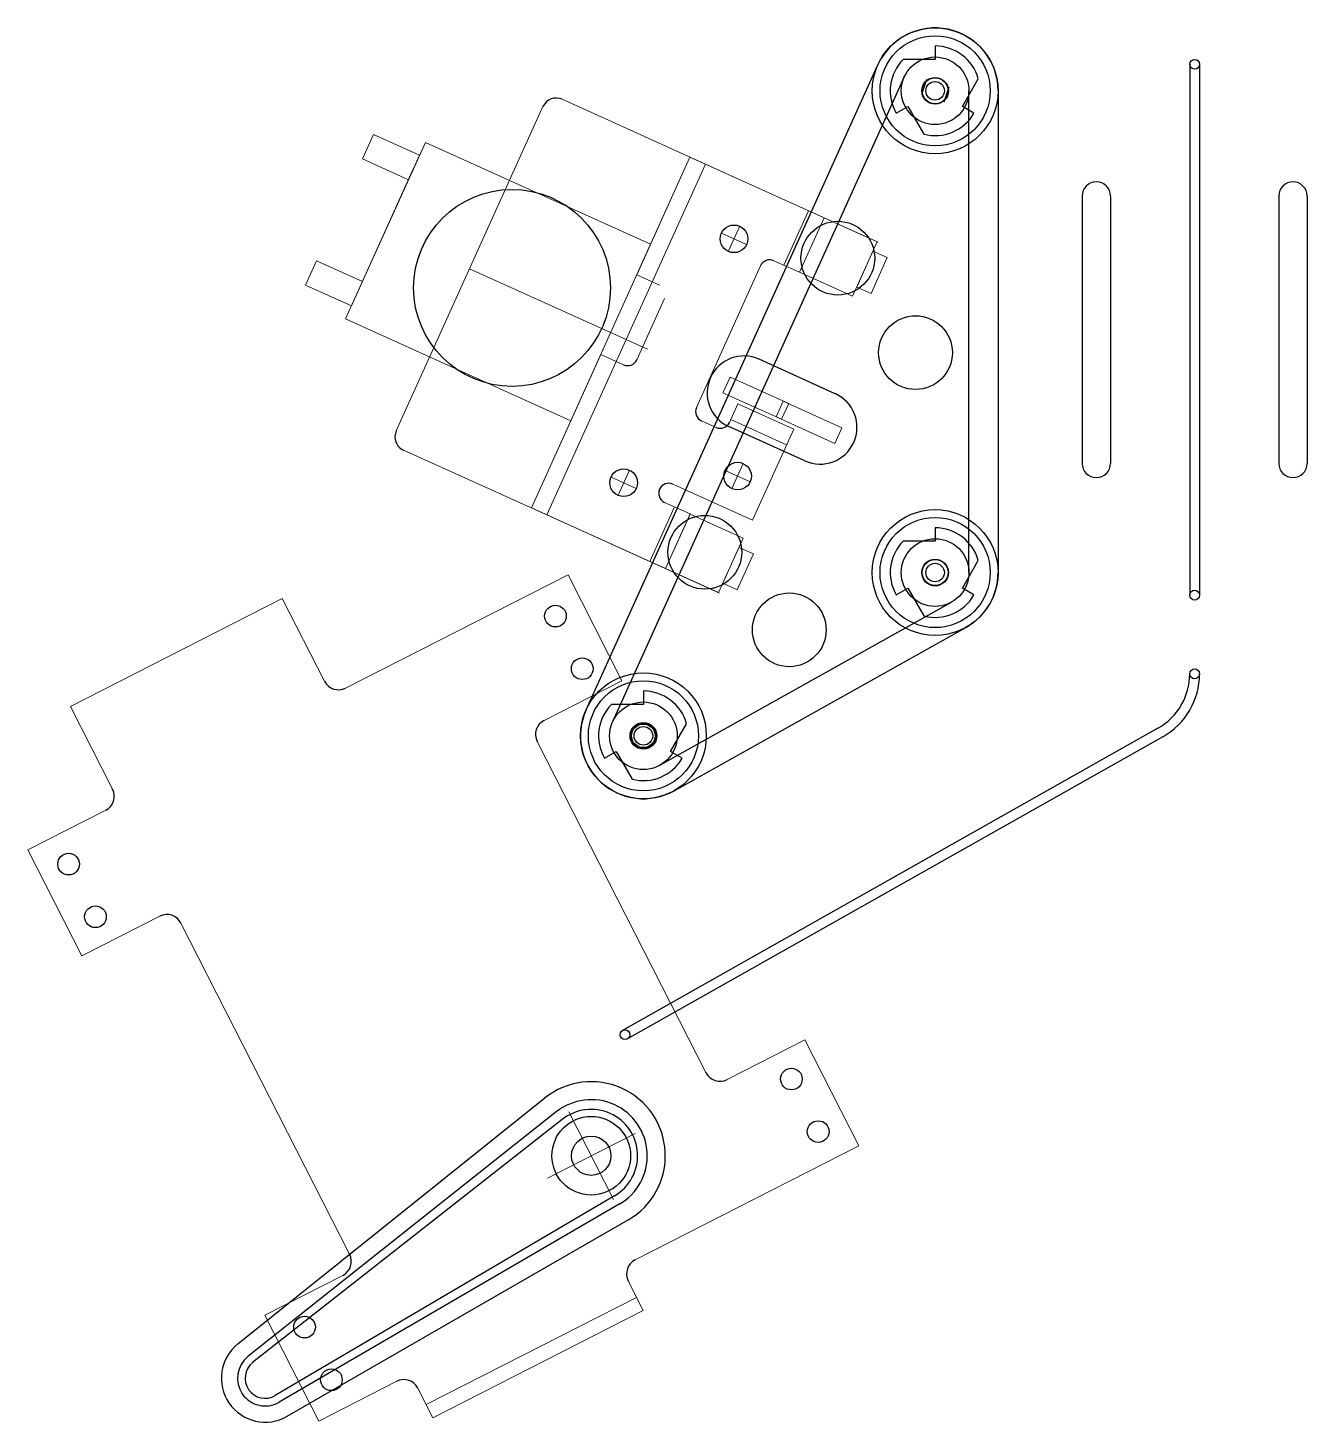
# Model space of a CAD drawing. Extents: x 9.21 to 17.34, y 5.27 to 14.13.
import ezdxf

# ---------------------------------------------------------------- set-up
doc = ezdxf.new("R2010")
doc.units = 0
doc.header["$LTSCALE"] = 5
doc.header["$MEASUREMENT"] = 0
for name, color, linetype in [('3_250BIT_500TAB', 5, 'Continuous'), ('X_ROLLOVER', 4, 'Continuous'), ('Z0_LOWERTHIRD', 4, 'Continuous'), ('Z0_TOPCOMP', 6, 'Continuous'), ('Z_TATTOOMYSTIQUE', 37, 'Continuous')]:
    doc.layers.add(name, color=color, linetype=linetype)

msp = doc.modelspace()

# ---------------------------------------------------------------- linework, layer by layer
at = {"layer": '3_250BIT_500TAB', "color": 5, "linetype": 'Continuous', "lineweight": 25}
msp.add_circle((12.789, 6.9626), 0.25, dxfattribs=at)
at = {"layer": 'X_ROLLOVER', "color": 6, "linetype": 'Continuous', "lineweight": 25}
for p, q in [((10.5421, 5.7662), (12.4947, 7.3301)), ((12.5663, 7.2407), (10.6063, 5.686)), ((12.6048, 7.1926), (10.6366, 5.6482)), ((12.9361, 6.7072), (10.7804, 5.4374)), ((12.9668, 6.6537), (10.8046, 5.3955)), ((10.8558, 5.3065), (13.0239, 6.5546))]:
    msp.add_line(p, q, dxfattribs=at)
msp.add_circle((12.789, 6.9626), 0.125, dxfattribs=at)
for centre, radius, start, end in [((12.789, 6.9626), 0.4708, -60.07295, 128.69296), ((12.789, 6.9626), 0.3564, -60.07295, 128.69296), ((12.789, 6.9626), 0.2947, -60.07295, 128.69296), ((10.7166, 5.5483), 0.2791, 128.69296, -60.07295), ((10.7166, 5.5483), 0.1764, 128.69296, -60.07295), ((10.7166, 5.5483), 0.1279, 128.69296, -60.07295)]:
    msp.add_arc(centre, radius, start, end, dxfattribs=at)
at = {"layer": 'Z0_LOWERTHIRD', "color": 4, "linetype": 'Continuous', "lineweight": 25}
for p, q in [((14.975, 14.0172), (14.975, 13.9322)), ((14.975, 13.9322), (14.772, 13.9322)), ((15.1482, 13.6322), (15.2497, 13.808)), ((14.7282, 13.5897), (14.8018, 13.6322)), ((14.8018, 13.6322), (14.9033, 13.4563)), ((15.2218, 13.5897), (15.1482, 13.6322)), ((14.975, 10.9547), (14.975, 10.8697)), ((14.975, 10.8697), (14.772, 10.8697)), ((15.1482, 10.5697), (15.2497, 10.7455)), ((14.7282, 10.5272), (14.8018, 10.5697)), ((14.8018, 10.5697), (14.9033, 10.3938)), ((15.2218, 10.5272), (15.1482, 10.5697)), ((13.1206, 9.917), (13.1206, 9.832)), ((13.1206, 9.832), (12.9175, 9.832)), ((13.2938, 9.532), (13.3953, 9.7079)), ((12.8737, 9.4895), (12.9474, 9.532)), ((12.9474, 9.532), (13.0489, 9.3562)), ((13.3674, 9.4895), (13.2938, 9.532))]:
    msp.add_line(p, q, dxfattribs=at)
at = {"layer": 'Z0_LOWERTHIRD', "color": 6, "linetype": 'Continuous', "lineweight": 25}
for p, q in [((16.5938, 13.9009), (16.5938, 10.5259)), ((16.6562, 13.9009), (16.6562, 10.5259)), ((16.3919, 9.6803), (12.988, 7.7592)), ((16.4226, 9.6258), (13.0187, 7.7048))]:
    msp.add_line(p, q, dxfattribs=at)
at = {"layer": 'Z0_LOWERTHIRD', "color": 34, "linetype": 'Continuous', "lineweight": 25}
for p, q in [((14.9205, 13.804), (14.8878, 13.7095)), ((15.0622, 13.7549), (15.0295, 13.6604))]:
    msp.add_line(p, q, dxfattribs=at)
at = {"layer": 'Z0_LOWERTHIRD', "color": 4, "linetype": 'Continuous', "lineweight": 5}
for p, q in [((13.6511, 13.2045), (12.6041, 13.6781)), ((11.5496, 11.5701), (12.4822, 13.6321)), ((11.2269, 12.2823), (11.7343, 13.4041)), ((11.3352, 13.299), (11.4053, 13.454)), ((11.4053, 13.454), (11.6971, 13.322)), ((11.7343, 13.4041), (13.1661, 12.7565)), ((11.627, 13.167), (11.3352, 13.299)), ((11.6971, 13.322), (11.627, 13.167)), ((13.4167, 13.3105), (12.4082, 11.0807)), ((13.4167, 13.3105), (13.0785, 12.5627)), ((14.2694, 12.9249), (13.4167, 13.3105)), ((14.6137, 12.7691), (13.4167, 13.3105)), ((11.6621, 13.2445), (11.2991, 12.4419)), ((13.5161, 13.2656), (12.5076, 11.0357)), ((14.17, 12.9698), (14.0133, 12.6233)), ((13.7326, 12.871), (13.6604, 12.7114)), ((14.2694, 12.9249), (14.1127, 12.5783)), ((14.2694, 12.9249), (14.1127, 12.5783)), ((14.6069, 12.7722), (14.2694, 12.9249)), ((13.7763, 12.7552), (13.6167, 12.8273)), ((14.4501, 12.4257), (14.6069, 12.7722)), ((13.1661, 12.7565), (12.6588, 11.6347)), ((13.6604, 12.7114), (13.6604, 12.7114)), ((13.6604, 12.7114), (13.6604, 12.7114)), ((13.6782, 12.7507), (13.6782, 12.7507)), ((13.6782, 12.7507), (13.6782, 12.7507)), ((14.5801, 12.713), (14.4769, 12.485)), ((14.6713, 12.6717), (14.5801, 12.713)), ((10.9722, 12.4964), (11.0423, 12.6515)), ((11.0423, 12.6515), (11.3341, 12.5195)), ((13.1468, 12.0896), (12.0159, 12.6011)), ((13.8658, 12.6202), (13.4582, 11.7191)), ((14.1127, 12.5783), (13.9499, 12.6519)), ((14.5681, 12.4437), (14.6713, 12.6717)), ((11.3341, 12.5195), (11.264, 12.3644)), ((13.0785, 12.5627), (13.2239, 12.4969)), ((14.1127, 12.5783), (14.4501, 12.4257)), ((11.264, 12.3644), (10.9722, 12.4964)), ((13.2556, 12.4128), (13.0791, 12.0225)), ((14.4769, 12.485), (14.5681, 12.4437)), ((12.6588, 11.6347), (11.2269, 12.2823)), ((12.9124, 12.1956), (12.8554, 12.2214)), ((12.8495, 12.0565), (12.4082, 11.0807)), ((12.995, 11.9907), (12.8495, 12.0565)), ((12.0276, 11.9092), (12.0276, 11.9092)), ((12.0276, 11.9092), (12.0276, 11.9092)), ((13.668, 11.6243), (13.721, 11.7415)), ((13.721, 11.7415), (14.0762, 11.5808)), ((13.49, 11.635), (13.5839, 11.5925)), ((14.0313, 11.4814), (13.6761, 11.6421)), ((14.0762, 11.5808), (13.8147, 11.0026)), ((12.6425, 10.9747), (11.5956, 11.4482)), ((13.7557, 11.3627), (13.6835, 11.2031)), ((13.0751, 11.2047), (12.9155, 11.2769)), ((13.0314, 11.3206), (12.9592, 11.161)), ((13.7994, 11.2468), (13.6398, 11.319)), ((12.9769, 11.2002), (12.9769, 11.2002)), ((12.9769, 11.2002), (12.9769, 11.2002)), ((13.2235, 11.2002), (13.2235, 11.2002)), ((13.3076, 11.2319), (13.8147, 11.0026)), ((13.6835, 11.2031), (13.6835, 11.2031)), ((13.6835, 11.2031), (13.6835, 11.2031)), ((13.7012, 11.2423), (13.7012, 11.2423)), ((13.7012, 11.2423), (13.7012, 11.2423)), ((12.4082, 11.0807), (13.6052, 10.5393)), ((13.2609, 10.695), (12.4082, 11.0807)), ((12.9592, 11.161), (12.9592, 11.161)), ((12.9592, 11.161), (12.9592, 11.161)), ((13.1615, 10.74), (13.3186, 11.0874)), ((13.2553, 11.1161), (13.4181, 11.0425)), ((13.4181, 11.0425), (13.2609, 10.695)), ((13.4176, 11.0416), (13.2609, 10.695)), ((13.7551, 10.8889), (13.4176, 11.0416)), ((13.5983, 10.5424), (13.7551, 10.8889)), ((13.7283, 10.8297), (13.6251, 10.6017)), ((13.8195, 10.7884), (13.7283, 10.8297)), ((13.7163, 10.5604), (13.8195, 10.7884)), ((13.2609, 10.695), (13.5983, 10.5424)), ((13.408, 10.5708), (13.408, 10.5708)), ((13.408, 10.5708), (13.408, 10.5708)), ((13.6251, 10.6017), (13.7163, 10.5604))]:
    msp.add_line(p, q, dxfattribs=at)
at = {"layer": 'Z0_LOWERTHIRD', "color": 5, "linetype": 'Continuous', "lineweight": 25}
for p, q in [((15.91, 13.0634), (15.91, 11.3634)), ((16.09, 13.0634), (16.09, 11.3634)), ((17.16, 13.0634), (17.16, 11.3634)), ((17.34, 13.0634), (17.34, 11.3634)), ((14.3406, 11.8069), (13.8565, 12.0258)), ((14.1474, 11.3798), (13.6634, 11.5987))]:
    msp.add_line(p, q, dxfattribs=at)
at = {"layer": 'Z0_LOWERTHIRD', "color": 6, "linetype": 'Continuous', "lineweight": 5}
for p, q in [((13.6264, 11.8128), (13.6714, 11.9122)), ((13.6714, 11.9122), (14.0444, 11.7435)), ((13.9994, 11.6441), (13.6264, 11.8128)), ((13.9648, 11.6598), (14.0097, 11.7592)), ((14.0444, 11.7435), (13.9994, 11.6441)), ((14.0097, 11.7592), (14.3827, 11.5905)), ((14.3378, 11.4911), (13.9648, 11.6598)), ((14.3827, 11.5905), (14.3378, 11.4911))]:
    msp.add_line(p, q, dxfattribs=at)
at = {"layer": 'Z0_LOWERTHIRD', "color": 2, "linetype": 'Continuous', "lineweight": 25}
for centre, radius in [((14.975, 13.7322), 0.4), ((14.975, 13.7322), 0.215), ((14.975, 10.6697), 0.4), ((14.975, 10.6697), 0.215), ((13.1206, 9.632), 0.4), ((13.1206, 9.632), 0.215)]:
    msp.add_circle(centre, radius, dxfattribs=at)
at = {"layer": 'Z0_LOWERTHIRD', "color": 6, "linetype": 'Continuous', "lineweight": 25}
for centre in [(14.975, 13.7322), (14.975, 10.6697), (13.1206, 9.632)]:
    msp.add_circle(centre, 0.35, dxfattribs=at)
at = {"layer": 'Z0_LOWERTHIRD', "color": 4, "linetype": 'Continuous', "lineweight": 25}
for centre, radius in [((14.975, 13.7322), 0.085), ((14.975, 13.7322), 0.059), ((12.2854, 12.4792), 0.6257), ((13.6965, 12.7912), 0.0876), ((13.7196, 11.2829), 0.0876), ((12.9953, 11.2408), 0.0876), ((14.975, 10.6697), 0.085), ((14.975, 10.6697), 0.059), ((12.5616, 10.3933), 0.069), ((12.732, 10.0588), 0.069), ((13.1206, 9.632), 0.085), ((13.1206, 9.632), 0.059), ((9.4667, 8.8164), 0.069), ((9.6372, 8.4819), 0.069), ((14.0612, 7.4502), 0.069), ((14.2316, 7.1157), 0.069), ((10.9664, 5.8733), 0.069), ((11.1368, 5.5388), 0.069)]:
    msp.add_circle(centre, radius, dxfattribs=at)
at = {"layer": 'Z0_LOWERTHIRD', "color": 5, "linetype": 'Continuous', "lineweight": 25}
for centre, radius in [((14.975, 13.7322), 0.0825), ((14.3567, 12.6684), 0.2344), ((14.8502, 12.0677), 0.2344), ((13.5111, 10.7988), 0.2344), ((14.975, 10.6697), 0.0825), ((14.0478, 10.3059), 0.2344), ((13.1206, 9.632), 0.0825)]:
    msp.add_circle(centre, radius, dxfattribs=at)
at = {"layer": 'Z0_LOWERTHIRD', "color": 37, "linetype": 'Continuous', "lineweight": 25}
msp.add_circle((13.1206, 9.632), 0.075, dxfattribs=at)
at = {"layer": 'Z0_LOWERTHIRD', "color": 4, "linetype": 'Continuous', "lineweight": 25}
for centre, radius, start, end in [((14.975, 13.7322), 0.285, 15.43207, 90), ((14.975, 13.7322), 0.285, 135.43207, -150), ((12.5662, 13.5942), 0.0921, 65.66329, 155.66329), ((14.975, 13.7322), 0.285, -104.56793, -30), ((13.9237, 12.594), 0.0636, 65.6633, 155.66329), ((13.0212, 12.0486), 0.0636, -114.3367, -24.33671), ((13.5162, 11.6929), 0.0636, 155.6633, -114.33671), ((13.6101, 11.6505), 0.0636, -114.3367, -24.33671), ((11.6335, 11.5321), 0.0921, 155.66329, -114.33671), ((13.2815, 11.174), 0.0636, 65.6633, -114.33671), ((14.975, 10.6697), 0.285, 15.43207, 90), ((14.975, 10.6697), 0.285, 135.43207, -150), ((14.975, 10.6697), 0.285, -104.56793, -30), ((11.1822, 10.0247), 0.1001, -153, -63), ((13.1206, 9.632), 0.285, 15.43207, 90), ((13.1206, 9.632), 0.285, 135.43207, -150), ((12.5348, 9.641), 0.1001, 117, -153), ((13.1206, 9.632), 0.285, -104.56793, -30), ((9.6571, 9.2476), 0.1001, -63, 27), ((10.0911, 8.3959), 0.1001, 27, 117), ((13.6073, 7.5362), 0.1001, -153, -63), ((11.1636, 6.2911), 0.1001, -63, 27), ((13.1137, 6.2119), 0.1001, 117, -153), ((11.5975, 5.4394), 0.1001, 27, 117)]:
    msp.add_arc(centre, radius, start, end, dxfattribs=at)
at = {"layer": 'Z0_LOWERTHIRD', "color": 5, "linetype": 'Continuous', "lineweight": 25}
for centre, radius, start, end in [((16, 13.0634), 0.09, 0, 180), ((17.25, 13.0634), 0.09, 0, 180), ((13.76, 11.8123), 0.2344, 65.66329, -114.33671), ((14.244, 11.5934), 0.2344, -114.33671, 65.66329), ((16, 11.3634), 0.09, 180, 0), ((17.25, 11.3634), 0.09, 180, 0)]:
    msp.add_arc(centre, radius, start, end, dxfattribs=at)
at = {"layer": 'Z0_LOWERTHIRD', "color": 6, "linetype": 'Continuous', "lineweight": 25}
for radius in [0.3969, 0.4594]:
    msp.add_arc((16.1968, 10.0259), radius, -60.56151, 0, dxfattribs=at)
at = {"layer": 'Z0_TOPCOMP', "color": 37, "linetype": 'Continuous', "lineweight": 25}
for p, q in [((12.7561, 9.7969), (14.6105, 13.897)), ((15.375, 13.7322), (15.375, 10.6697)), ((13.3159, 9.283), (15.1703, 10.3206))]:
    msp.add_line(p, q, dxfattribs=at)
at = {"layer": 'Z0_TOPCOMP', "color": 2, "linetype": 'Continuous', "lineweight": 25}
for p, q in [((12.7561, 9.7969), (14.6105, 13.897)), ((14.7791, 13.8208), (12.9247, 9.7206)), ((15.19, 10.6697), (15.19, 13.7322)), ((15.375, 13.7322), (15.375, 10.6697)), ((13.2255, 9.4444), (15.08, 10.482)), ((13.3159, 9.283), (15.1703, 10.3206))]:
    msp.add_line(p, q, dxfattribs=at)
at = {"layer": 'Z0_TOPCOMP', "color": 6, "linetype": 'Continuous', "lineweight": 25}
for centre in [(16.625, 13.9009), (16.625, 10.5259), (16.625, 10.0259), (13.0033, 7.732)]:
    msp.add_circle(centre, 0.0312, dxfattribs=at)
at = {"layer": 'Z0_TOPCOMP', "color": 37, "linetype": 'Continuous', "lineweight": 25}
for centre, start, end in [((14.975, 13.7322), 0, 155.66329), ((14.975, 10.6697), -60.7714, 0), ((13.1206, 9.632), 155.66329, -60.7714)]:
    msp.add_arc(centre, 0.4, start, end, dxfattribs=at)
at = {"layer": 'Z_TATTOOMYSTIQUE', "color": 4, "linetype": 'Continuous', "lineweight": 5}
for p, q in [((12.6413, 10.6557), (11.2277, 9.9355)), ((12.6413, 10.6557), (12.9844, 9.9824)), ((9.4782, 9.8192), (10.8249, 10.5054)), ((10.8249, 10.5054), (11.093, 9.9792)), ((12.4894, 9.7302), (12.9844, 9.9824)), ((9.7463, 9.293), (9.4782, 9.8192)), ((13.5181, 7.4908), (12.4456, 9.5956)), ((9.7026, 9.1584), (9.2076, 8.9062)), ((9.5507, 8.2329), (9.2076, 8.9062)), ((9.5507, 8.2329), (10.0457, 8.4851)), ((11.2527, 6.3365), (10.1803, 8.4413)), ((14.1477, 7.6992), (13.6527, 7.447)), ((14.4908, 7.0259), (14.1477, 7.6992)), ((12.9311, 6.6839), (12.647, 7.2413)), ((13.0678, 7.1046), (12.5103, 6.8206)), ((13.0683, 6.3011), (14.4908, 7.0259)), ((11.209, 6.2019), (10.714, 5.9497)), ((13.1199, 5.9792), (13.0245, 6.1664)), ((11.7399, 5.3805), (13.0777, 6.0621)), ((11.0571, 5.2763), (10.714, 5.9497)), ((11.7822, 5.2975), (13.1199, 5.9792)), ((11.0571, 5.2763), (11.5521, 5.5285)), ((11.6867, 5.4848), (11.7822, 5.2975))]:
    msp.add_line(p, q, dxfattribs=at)

doc.saveas('drawing.dxf')
